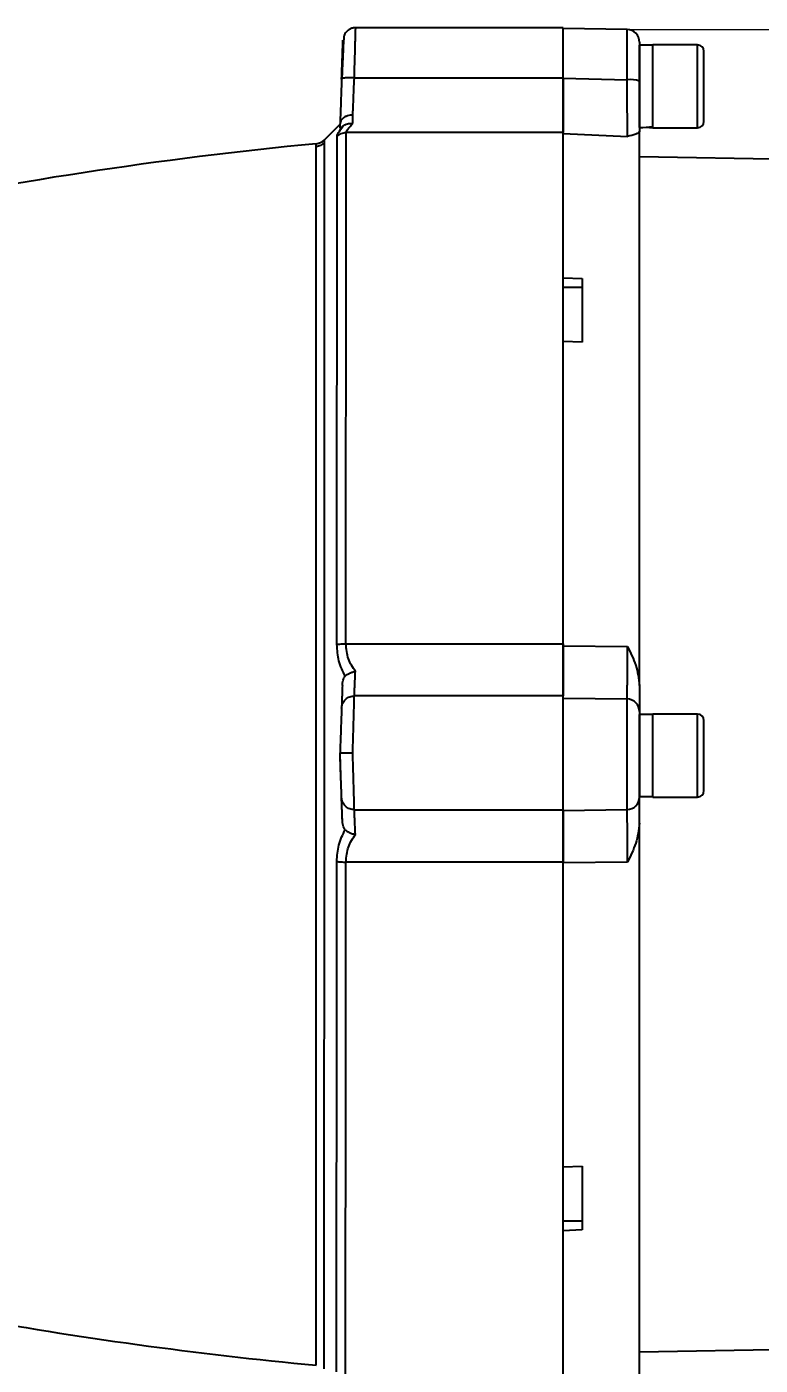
# Model space of a CAD drawing. Header units: millimetres. Extents: x 2085 to 4229, y 754 to 2271.
# Drawn here: x 3701.2 to 3816.3, y 1940.6 to 2150.6 of the extents above; entities that cross this region are included whole.
import ezdxf

# ---------------------------------------------------------------- set-up
doc = ezdxf.new("R2010")
doc.units = ezdxf.units.MM
doc.layers.add('AM_5', color=3, linetype='Continuous', lineweight=25)
doc.styles.add('SLDTEXTSTYLE1', font='txt.shx', dxfattribs={"width": 0.7, "bigfont": 'gbcbig.shx'})
doc.dimstyles.new('SLDDIMSTYLE12$0', dxfattribs={"dimtxt": 12, "dimasz": 10, "dimexe": 0, "dimexo": 0.0625, "dimgap": 0.875, "dimtad": 1, "dimdec": 1, "dimlfac": 1.8, "dimrnd": 1e-09, "dimzin": 12, "dimdsep": 46, "dimtxsty": 'SLDTEXTSTYLE1', "dimcen": 0.09, "dimdle": 8.16, "dimclrd": 3, "dimclre": 3, "dimadec": 0, "dimazin": 3, "dimtfac": 1, "dimtdec": 1, "dimtofl": 0, "dimtmove": 0, "dimatfit": 3, "dimfxl": 0, "dimfrac": 2, "dimtolj": 1, "dimlwd": 5, "dimlwe": 5, "dimarcsym": 0})

# ---------------------------------------------------------------- blocks, each defined once
blk = doc.blocks.new('*D59')
at = {"layer": 'AM_5', "color": 3, "lineweight": 5, "transparency": 16777216}
blk.add_line((3795.49, 2150.16), (3990.91, 2150.16), dxfattribs=at)
at = {"layer": 'AM_5', "color": 3, "linetype": 'Continuous', "lineweight": 5, "transparency": 16777216}
for p, q in [((3990.91, 2140.16), (3990.91, 1932.73)), ((3795.49, 1922.73), (3990.91, 1922.73))]:
    blk.add_line(p, q, dxfattribs=at)
at = {"layer": 'AM_5', "color": 3, "transparency": 16777216}
for points in [[(3989.24, 2140.16), (3992.57, 2140.16), (3990.91, 2150.16)], [(3989.24, 1932.73), (3992.57, 1932.73), (3990.91, 1922.73)]]:
    blk.add_solid(points, dxfattribs=at)
at = {"layer": 'Defpoints', "color": 0, "transparency": 16777216}
for p in [(3795.42, 2150.16), (3795.42, 1922.73), (3990.91, 1922.73)]:
    blk.add_point(p, dxfattribs=at)
at = {"layer": 'AM_5', "color": 0, "transparency": 16777216, "insert": (3984.03, 2036.45), "char_height": 12, "attachment_point": 5, "rotation": 90, "style": 'SLDTEXTSTYLE1'}
blk.add_mtext('\\A1;230', dxfattribs=at)

msp = doc.modelspace()

# ---------------------------------------------------------------- linework, layer by layer
at = {"color": 7, "linetype": 'Continuous', "lineweight": 25}
for p, q in [((3785.389, 2150.446), (3752.848, 2150.446)), ((3795.424, 2150.161), (3785.389, 2150.337)), ((3795.424, 2142.267), (3795.424, 2150.161)), ((3799.489, 2147.681), (3797.389, 2147.681)), ((3797.389, 2134.801), (3797.389, 2147.681)), ((3806.489, 2147.741), (3799.489, 2147.741)), ((3799.489, 2134.741), (3799.489, 2147.741)), ((3799.489, 2134.916), (3799.489, 2147.658)), ((3806.489, 2134.741), (3806.489, 2147.741)), ((3750.704, 2142.441), (3750.636, 2142.399)), ((3752.635, 2142.582), (3785.389, 2142.582)), ((3785.389, 2142.517), (3795.424, 2142.267)), ((3752.389, 2135.421), (3752.389, 2136.731)), ((3750.389, 2135.321), (3747.885, 2132.815)), ((3750.389, 2134.727), (3750.389, 2135.344)), ((3785.389, 2133.99), (3751.343, 2133.991)), ((3785.389, 2133.866), (3795.494, 2133.349)), ((3799.489, 2134.741), (3806.489, 2134.741)), ((3926.915, 2127.925), (3797.389, 2130.187)), ((3785.389, 2111.195), (3788.389, 2111.084)), ((3788.389, 2109.66), (3785.389, 2109.66)), ((3788.389, 2101.089), (3785.389, 2101.2)), ((3751.309, 2053.778), (3785.389, 2053.778)), ((3785.389, 2053.474), (3795.493, 2053.355)), ((3785.389, 2045.603), (3752.632, 2045.604)), ((3785.389, 2045.272), (3795.424, 2045.123)), ((3795.423, 2027.77), (3795.424, 2045.123)), ((3799.489, 2042.681), (3797.389, 2042.681)), ((3797.388, 2029.801), (3797.389, 2042.681)), ((3806.489, 2042.741), (3799.489, 2042.741)), ((3799.489, 2029.741), (3799.489, 2042.741)), ((3799.489, 2029.801), (3799.489, 2042.681)), ((3806.489, 2029.741), (3806.489, 2042.741)), ((3750.389, 2036.686), (3750.389, 2036.658)), ((3797.388, 2029.801), (3799.489, 2029.801)), ((3799.489, 2029.741), (3806.489, 2029.741)), ((3752.632, 2027.743), (3785.388, 2027.743)), ((3785.388, 2027.62), (3795.423, 2027.77)), ((3785.388, 2019.531), (3751.294, 2019.531)), ((3795.493, 2019.537), (3785.388, 2019.418)), ((3785.388, 1971.692), (3788.388, 1971.803)), ((3788.388, 1961.808), (3785.388, 1961.697)), ((3785.505, 1963.232), (3788.388, 1963.232)), ((3797.388, 1942.706), (3926.914, 1944.966))]:
    msp.add_line(p, q, dxfattribs=at)
for centre, radius, start, end in [((3795.389, 2148.162), 2, 359.99969, 88.99969), ((3806.489, 2146.741), 1, 359.99969, 89.99969), ((3795.905, 2136.938), 5.35, 73.89589, 95.15802), ((3806.489, 2135.741), 1, 269.99969, 359.99969), ((3809.499, 1478.352), 656.897, 95.489386, 101.924805), ((3746.469, 2134.227), 2, 275.4893, 315.06662), ((3795.393, 2043.128), 1.995, 0.12453, 89.12989), ((3806.489, 2041.741), 1, 359.99969, 89.99969), ((3806.489, 2030.741), 1, 269.99969, 359.99969), ((3795.393, 2029.765), 1.995, 270.86948, 359.87485), ((3808.211, 2594.595), 656.897, 259.692209, 264.621686)]:
    msp.add_arc(centre, radius, start, end, dxfattribs=at)
for centre, major_axis, ratio, start_param, end_param in [((3797.389, 2141.241), (11.154, 0), 0.5773503, 4.712389, 4.9017857), ((3799.489, 2141.241), (11.154, 0), 0.5773503, 4.6181163, 4.712389), ((3750.511, 2032.943), (-3.458, 99.039), 0.0000745, 4.6429335, 4.7499054)]:
    msp.add_ellipse(centre, major_axis=major_axis, ratio=ratio, start_param=start_param, end_param=end_param, dxfattribs=at)
for points, knots in [([(3752.927, 2150.444), (3752.739, 2150.436), (3752.349, 2150.42), (3751.792, 2150.177), (3751.306, 2149.782), (3751.109, 2149.417), (3751.011, 2149.235)], [0, 0, 0, 0, 0.23334994, 0.48489099, 0.74450802, 1, 1, 1, 1]), ([(3752.635, 2142.582), (3752.651, 2143.181), (3752.682, 2144.321), (3752.733, 2146.213), (3752.774, 2147.69), (3752.802, 2148.75), (3752.819, 2149.357), (3752.839, 2150.099), (3752.853, 2150.611), (3752.848, 2150.423), (3752.848, 2150.411)], [0, 0, 0, 0, 0.1406686, 0.2673929, 0.4783479, 0.5663563, 0.6529404, 0.7381007, 0.9838874, 1, 1, 1, 1]), ([(3785.389, 2142.582), (3785.389, 2143.644), (3785.389, 2145.77), (3785.389, 2148.339), (3785.389, 2150.107), (3785.389, 2150.331), (3785.389, 2150.443)], [0, 0, 0, 0, 0.2503661, 0.5007322, 0.7510982, 1, 1, 1, 1]), ([(3751.013, 2149.241), (3750.997, 2149.115), (3750.965, 2148.865), (3750.882, 2147.294), (3750.78, 2145.096), (3750.706, 2143.324), (3750.669, 2142.443)], [0, 0, 0, 0, 0.254696, 0.5062842, 0.7546307, 1, 1, 1, 1]), ([(3750.737, 2145.284), (3750.747, 2145.553), (3750.783, 2146.597), (3750.818, 2147.594), (3750.845, 2148.367), (3750.847, 2148.439), (3750.849, 2148.481)], [0, 0, 0, 0, 0.1366129, 0.5304212, 0.7239462, 1, 1, 1, 1]), ([(3807.489, 2141.241), (3807.489, 2141.933), (3807.489, 2142.997), (3807.489, 2144.277), (3807.489, 2145.159), (3807.489, 2145.868), (3807.489, 2146.554), (3807.489, 2146.667), (3807.489, 2146.741)], [0, 0, 0, 0, 0.2394568, 0.3683607, 0.5, 0.6316393, 0.7605432, 1, 1, 1, 1]), ([(3750.636, 2142.369), (3750.662, 2143.11), (3750.698, 2144.164), (3750.729, 2145.028), (3750.737, 2145.284)], [0, 0, 0, 0, 0.7030079, 1, 1, 1, 1]), ([(3750.636, 2142.399), (3750.618, 2141.878), (3750.582, 2140.862), (3750.532, 2139.44), (3750.464, 2137.493), (3750.421, 2136.248), (3750.39, 2135.361)], [0, 0, 0, 0, 0.1983107, 0.386023, 0.5632417, 1, 1, 1, 1]), ([(3752.635, 2142.582), (3752.384, 2142.587), (3751.998, 2142.595), (3751.534, 2142.58), (3751.213, 2142.558), (3750.958, 2142.527), (3750.755, 2142.489), (3750.721, 2142.457), (3750.704, 2142.441)], [0, 0, 0, 0, 0.2702959, 0.4157421, 0.5642569, 0.7127719, 0.8582187, 1, 1, 1, 1]), ([(3752.389, 2136.731), (3752.421, 2137.48), (3752.472, 2138.677), (3752.557, 2140.731), (3752.608, 2141.944), (3752.635, 2142.582)], [0, 0, 0, 0, 0.442556, 0.7070771, 1, 1, 1, 1]), ([(3785.389, 2133.866), (3785.389, 2134.147), (3785.389, 2134.709), (3785.389, 2136.727), (3785.389, 2139.376), (3785.389, 2141.469), (3785.389, 2142.517)], [0, 0, 0, 0, 0.25004665, 0.49944856, 0.74939592, 1, 1, 1, 1]), ([(3795.494, 2133.349), (3795.493, 2133.624), (3795.492, 2133.994), (3795.487, 2134.949), (3795.483, 2135.628), (3795.477, 2136.443), (3795.467, 2137.461), (3795.454, 2138.773), (3795.441, 2140.402), (3795.43, 2141.626), (3795.424, 2142.267)], [0, 0, 0, 0, 0.2442896, 0.3290361, 0.4144898, 0.500125, 0.5979924, 0.7157703, 0.8510724, 1, 1, 1, 1]), ([(3797.389, 2142.078), (3797.389, 2141.319), (3797.389, 2139.804), (3797.389, 2137.675), (3797.389, 2135.718), (3797.389, 2134.654), (3797.389, 2134.12)], [0, 0, 0, 0, 0.2507669, 0.5000113, 0.749245, 1, 1, 1, 1]), ([(3807.489, 2135.741), (3807.489, 2135.814), (3807.489, 2135.927), (3807.489, 2136.613), (3807.489, 2137.323), (3807.489, 2138.204), (3807.489, 2139.485), (3807.489, 2140.549), (3807.489, 2141.241)], [0, 0, 0, 0, 0.2394568, 0.3683607, 0.5, 0.6316393, 0.7605432, 1, 1, 1, 1]), ([(3752.389, 2136.731), (3752.244, 2136.727), (3751.957, 2136.717), (3751.53, 2136.615), (3751.145, 2136.451), (3750.831, 2136.232), (3750.598, 2135.98), (3750.433, 2135.689), (3750.404, 2135.474), (3750.39, 2135.361)], [0, 0, 0, 0, 0.14037969, 0.27934696, 0.43421745, 0.57550646, 0.70514845, 0.84665009, 1, 1, 1, 1]), ([(3749.928, 2133.413), (3749.969, 2133.575), (3750.054, 2133.916), (3750.576, 2134.616), (3750.85, 2134.981)], [0, 0, 0, 0, 0.4772622, 1, 1, 1, 1]), ([(3749.928, 2133.413), (3750.026, 2133.499), (3750.222, 2133.672), (3750.575, 2133.852), (3750.953, 2133.969), (3751.214, 2133.984), (3751.343, 2133.991)], [0, 0, 0, 0, 0.249112, 0.5020683, 0.7539601, 1, 1, 1, 1]), ([(3750.85, 2134.981), (3750.794, 2134.933), (3750.662, 2134.818), (3750.497, 2134.705), (3750.403, 2134.676), (3750.393, 2134.712), (3750.389, 2134.727)], [0, 0, 0, 0, 0.1458908, 0.3468199, 0.7287309, 1, 1, 1, 1]), ([(3750.85, 2134.981), (3750.947, 2135.058), (3751.147, 2135.215), (3751.51, 2135.358), (3751.928, 2135.444), (3752.223, 2135.429), (3752.389, 2135.421)], [0, 0, 0, 0, 0.23953147, 0.4944886, 0.71426187, 1, 1, 1, 1]), ([(3751.309, 2053.778), (3751.31, 2056.735), (3751.312, 2062.583), (3751.316, 2071.008), (3751.319, 2078.988), (3751.323, 2087.267), (3751.326, 2095.63), (3751.33, 2103.803), (3751.333, 2110.968), (3751.335, 2117.128), (3751.338, 2122.301), (3751.34, 2126.531), (3751.341, 2129.849), (3751.342, 2132.382), (3751.343, 2133.462), (3751.343, 2133.991)], [0, 0, 0, 0, 0.07474512, 0.1478589, 0.21934128, 0.28919219, 0.37976848, 0.46744598, 0.55222439, 0.63410347, 0.71308294, 0.78916257, 0.86234211, 0.93262132, 1, 1, 1, 1]), ([(3751.343, 2133.991), (3751.396, 2134.147), (3751.503, 2134.463), (3752.092, 2135.1), (3752.389, 2135.421)], [0, 0, 0, 0, 0.4963659, 1, 1, 1, 1]), ([(3785.389, 2121.334), (3785.389, 2121.421), (3785.389, 2123.138), (3785.389, 2125.853), (3785.389, 2129.363), (3785.389, 2132.099), (3785.389, 2133.277), (3785.389, 2133.866)], [0, 0, 0, 0, 0.0131672, 0.2598754, 0.5065836, 0.7532918, 1, 1, 1, 1]), ([(3797.389, 2134.12), (3797.243, 2134), (3796.951, 2133.759), (3795.981, 2133.486), (3795.494, 2133.349)], [0, 0, 0, 0, 0.4975573, 1, 1, 1, 1]), ([(3746.64, 1940.59), (3746.64, 1940.679), (3746.64, 1940.86), (3746.64, 1942.206), (3746.641, 1944.372), (3746.641, 1947.453), (3746.641, 1951.437), (3746.642, 1955.145), (3746.642, 1957.989), (3746.642, 1959.621), (3746.642, 1961.324), (3746.642, 1963.098), (3746.643, 1964.943), (3746.643, 1966.857), (3746.643, 1969.743), (3746.644, 1973.917), (3746.644, 1979.782), (3746.645, 1986.646), (3746.646, 1993.591), (3746.647, 2000.364), (3746.647, 2006.734), (3746.648, 2013.584), (3746.649, 2020.896), (3746.649, 2028.642), (3746.65, 2036.657), (3746.651, 2044.662), (3746.652, 2052.377), (3746.652, 2059.662), (3746.653, 2066.488), (3746.654, 2072.84), (3746.654, 2078.925), (3746.655, 2084.696), (3746.656, 2090.109), (3746.656, 2093.968), (3746.656, 2096.523), (3746.657, 2097.969), (3746.657, 2099.355), (3746.657, 2100.683), (3746.657, 2101.954), (3746.657, 2103.17), (3746.658, 2106.287), (3746.658, 2111.011), (3746.659, 2116.736), (3746.659, 2121.58), (3746.66, 2125.525), (3746.66, 2128.571), (3746.66, 2130.702), (3746.66, 2132.012), (3746.661, 2132.162), (3746.661, 2132.236)], [0, 0, 0, 0, 0.0296529, 0.0597596, 0.0903203, 0.121335, 0.1528036, 0.1847262, 0.1939339, 0.2031788, 0.2124607, 0.2217798, 0.231136, 0.2405293, 0.2499597, 0.2723294, 0.297237, 0.3246821, 0.3546643, 0.3760668, 0.3985975, 0.4222564, 0.4470433, 0.4729582, 0.5000012, 0.5269362, 0.5527631, 0.5774817, 0.6010919, 0.6235936, 0.6449867, 0.6676297, 0.6888821, 0.7087436, 0.7151195, 0.7213375, 0.7273978, 0.7333003, 0.739045, 0.7446319, 0.750061, 0.7827354, 0.8150007, 0.8468569, 0.878304, 0.9093419, 0.9399706, 0.97019, 1, 1, 1, 1]), ([(3747.891, 2132.37), (3747.712, 2132.219), (3747.353, 2131.917), (3746.891, 2131.831), (3746.66, 2131.788)], [0, 0, 0, 0, 0.49992892, 1, 1, 1, 1]), ([(3747.885, 2132.36), (3747.885, 2131.971), (3747.885, 2131.191), (3747.885, 2128.863), (3747.884, 2125.706), (3747.884, 2121.672), (3747.883, 2116.822), (3747.883, 2111.197), (3747.882, 2104.853), (3747.882, 2097.85), (3747.881, 2090.255), (3747.88, 2082.143), (3747.879, 2073.59), (3747.878, 2064.68), (3747.878, 2055.497), (3747.877, 2046.131), (3747.876, 2036.671), (3747.875, 2027.209), (3747.874, 2017.835), (3747.873, 2008.641), (3747.872, 1999.713), (3747.871, 1991.139), (3747.87, 1983), (3747.87, 1975.376), (3747.869, 1968.339), (3747.868, 1961.957), (3747.868, 1956.292), (3747.867, 1951.397), (3747.867, 1947.322), (3747.867, 1944.1), (3747.867, 1941.784), (3747.866, 1940.312), (3747.866, 1940.113), (3747.866, 1940.013)], [0, 0, 0, 0, 0.03199971, 0.06426639, 0.09653306, 0.12879974, 0.16106642, 0.19333309, 0.22559977, 0.25786645, 0.29013312, 0.3223998, 0.35466647, 0.38693315, 0.41919983, 0.4514665, 0.48373318, 0.51599986, 0.54826653, 0.58053321, 0.61279988, 0.64506656, 0.67733324, 0.70959991, 0.74186659, 0.77413327, 0.80639994, 0.83866662, 0.87093329, 0.90319997, 0.93546665, 0.96773332, 1, 1, 1, 1]), ([(3747.885, 2132.805), (3747.885, 2132.81), (3747.885, 2132.814), (3747.885, 2132.363), (3747.885, 2132.36)], [0, 0, 0, 0, 0.9916131, 1, 1, 1, 1]), ([(3749.894, 2053.676), (3749.895, 2056.412), (3749.897, 2061.787), (3749.901, 2069.501), (3749.904, 2076.733), (3749.907, 2083.454), (3749.909, 2089.656), (3749.912, 2096.214), (3749.915, 2102.872), (3749.918, 2109.342), (3749.921, 2114.781), (3749.923, 2119.28), (3749.925, 2122.94), (3749.927, 2125.864), (3749.928, 2128.157), (3749.929, 2130.075), (3749.929, 2131.577), (3749.929, 2132.689), (3749.928, 2133.195), (3749.928, 2133.413)], [0, 0, 0, 0, 0.069544, 0.1366662, 0.2013664, 0.2636441, 0.3234991, 0.380931, 0.462516, 0.5386511, 0.6093347, 0.6745656, 0.7343428, 0.7886652, 0.8375319, 0.880942, 0.9303299, 0.9700165, 1, 1, 1, 1]), ([(3785.389, 2111.195), (3785.389, 2113.141), (3785.389, 2115.183), (3785.389, 2116.883), (3785.389, 2116.964)], [0, 0, 0, 0, 0.9524087, 1, 1, 1, 1]), ([(3785.389, 2101.2), (3785.389, 2102.433), (3785.389, 2105.418), (3785.389, 2108.091), (3785.389, 2109.66)], [0, 0, 0, 0, 0.4130428, 1, 1, 1, 1]), ([(3749.894, 2053.676), (3749.991, 2053.691), (3750.186, 2053.722), (3750.538, 2053.754), (3750.917, 2053.775), (3751.179, 2053.777), (3751.309, 2053.778)], [0, 0, 0, 0, 0.2475722, 0.5, 0.7524278, 1, 1, 1, 1]), ([(3752.795, 2049.459), (3752.377, 2050.081), (3751.552, 2051.313), (3751.389, 2052.962), (3751.309, 2053.778)], [0, 0, 0, 0, 0.5050283, 1, 1, 1, 1]), ([(3751.199, 2048.714), (3750.82, 2049.474), (3750.084, 2050.949), (3749.956, 2052.785), (3749.894, 2053.676)], [0, 0, 0, 0, 0.5146876, 1, 1, 1, 1]), ([(3785.389, 2045.272), (3785.389, 2045.498), (3785.389, 2045.951), (3785.389, 2047.829), (3785.389, 2050.374), (3785.389, 2052.44), (3785.389, 2053.474)], [0, 0, 0, 0, 0.2500652, 0.4994456, 0.7493864, 1, 1, 1, 1]), ([(3795.424, 2045.123), (3795.429, 2045.219), (3795.441, 2045.404), (3795.453, 2046.006), (3795.463, 2046.621), (3795.471, 2047.163), (3795.482, 2048.258), (3795.491, 2050.217), (3795.493, 2052.323), (3795.493, 2053.355)], [0, 0, 0, 0, 0.1490589, 0.284486, 0.365253, 0.4374072, 0.5004523, 0.7554674, 1, 1, 1, 1]), ([(3795.493, 2053.355), (3795.981, 2052.383), (3796.95, 2050.45), (3797.243, 2048.304), (3797.389, 2047.236)], [0, 0, 0, 0, 0.5024427, 1, 1, 1, 1]), ([(3750.759, 2047.255), (3750.78, 2047.525), (3750.811, 2047.929), (3750.974, 2048.406), (3751.105, 2048.62), (3751.184, 2048.7), (3751.199, 2048.714)], [0, 0, 0, 0, 0.5019977, 0.7519527, 0.9535485, 1, 1, 1, 1]), ([(3751.199, 2048.714), (3751.297, 2048.798), (3751.499, 2048.97), (3751.891, 2049.185), (3752.33, 2049.359), (3752.639, 2049.425), (3752.795, 2049.459)], [0, 0, 0, 0, 0.2386671, 0.4926942, 0.7442037, 1, 1, 1, 1]), ([(3752.632, 2045.604), (3752.637, 2045.714), (3752.647, 2045.938), (3752.681, 2046.74), (3752.729, 2047.882), (3752.772, 2048.927), (3752.795, 2049.459)], [0, 0, 0, 0, 0.2356127, 0.4808109, 0.7356041, 1, 1, 1, 1]), ([(3750.759, 2047.255), (3750.743, 2046.803), (3750.711, 2045.897), (3750.674, 2044.851), (3750.646, 2044.046), (3750.638, 2043.807), (3750.634, 2043.688)], [0, 0, 0, 0, 0.2423696, 0.4853152, 0.7431963, 1, 1, 1, 1]), ([(3750.634, 2043.688), (3750.669, 2043.932), (3750.742, 2044.439), (3751.21, 2045.083), (3751.875, 2045.523), (3752.386, 2045.578), (3752.632, 2045.604)], [0, 0, 0, 0, 0.2409388, 0.5005407, 0.7598409, 1, 1, 1, 1]), ([(3752.39, 2036.69), (3752.41, 2037.436), (3752.444, 2038.69), (3752.5, 2040.743), (3752.558, 2042.893), (3752.612, 2044.884), (3752.626, 2045.369), (3752.632, 2045.604)], [0, 0, 0, 0, 0.1721657, 0.2895759, 0.5005369, 0.7581236, 1, 1, 1, 1]), ([(3785.389, 2032.196), (3785.389, 2032.622), (3785.389, 2033.949), (3785.389, 2036.71), (3785.389, 2039.941), (3785.389, 2042.76), (3785.389, 2044.865), (3785.389, 2045.357), (3785.389, 2045.603)], [0, 0, 0, 0, 0.0861586, 0.2689269, 0.4516951, 0.6344634, 0.8172317, 1, 1, 1, 1]), ([(3797.389, 2047.236), (3797.389, 2046.683), (3797.389, 2045.581), (3797.389, 2044.362), (3797.389, 2043.475), (3797.389, 2043.247), (3797.389, 2043.132)], [0, 0, 0, 0, 0.250755, 0.4999887, 0.7492331, 1, 1, 1, 1]), ([(3750.634, 2043.688), (3750.627, 2043.495), (3750.613, 2043.109), (3750.555, 2041.449), (3750.478, 2039.238), (3750.418, 2037.537), (3750.389, 2036.686)], [0, 0, 0, 0, 0.2501088, 0.5000493, 0.7500207, 1, 1, 1, 1]), ([(3807.489, 2030.741), (3807.489, 2030.814), (3807.489, 2030.927), (3807.489, 2031.613), (3807.489, 2032.323), (3807.489, 2033.204), (3807.489, 2034.485), (3807.489, 2036.241), (3807.489, 2037.997), (3807.489, 2039.277), (3807.489, 2040.159), (3807.489, 2040.868), (3807.489, 2041.554), (3807.489, 2041.667), (3807.489, 2041.741)], [0, 0, 0, 0, 0.1197284, 0.1841803, 0.25, 0.3158197, 0.3802716, 0.5, 0.6197284, 0.6841803, 0.75, 0.8158197, 0.8802716, 1, 1, 1, 1]), ([(3750.389, 2036.686), (3750.408, 2036.686), (3750.441, 2036.687), (3750.659, 2036.688), (3750.928, 2036.689), (3751.273, 2036.689), (3751.753, 2036.688), (3752.14, 2036.689), (3752.39, 2036.69)], [0, 0, 0, 0, 0.2060336, 0.3367467, 0.4847907, 0.6326865, 0.7619928, 1, 1, 1, 1]), ([(3750.634, 2029.657), (3750.627, 2029.856), (3750.613, 2030.253), (3750.555, 2031.926), (3750.477, 2034.141), (3750.418, 2035.837), (3750.389, 2036.686)], [0, 0, 0, 0, 0.2517027, 0.5016332, 0.7507978, 1, 1, 1, 1]), ([(3752.632, 2027.743), (3752.626, 2027.983), (3752.612, 2028.48), (3752.558, 2030.49), (3752.5, 2032.648), (3752.444, 2034.696), (3752.41, 2035.947), (3752.39, 2036.69)], [0, 0, 0, 0, 0.2427621, 0.5013465, 0.7114494, 0.8284362, 1, 1, 1, 1]), ([(3752.632, 2027.743), (3752.386, 2027.769), (3751.875, 2027.823), (3751.21, 2028.263), (3750.742, 2028.907), (3750.669, 2029.413), (3750.634, 2029.657)], [0, 0, 0, 0, 0.2401596, 0.4994595, 0.7590609, 1, 1, 1, 1]), ([(3750.758, 2026.07), (3750.742, 2026.532), (3750.71, 2027.457), (3750.673, 2028.505), (3750.646, 2029.299), (3750.638, 2029.538), (3750.634, 2029.657)], [0, 0, 0, 0, 0.2474466, 0.4951672, 0.7474842, 1, 1, 1, 1]), ([(3797.388, 2025.657), (3797.388, 2026.209), (3797.388, 2027.311), (3797.388, 2028.53), (3797.388, 2029.417), (3797.388, 2029.646), (3797.388, 2029.76)], [0, 0, 0, 0, 0.250755, 0.4999887, 0.7492331, 1, 1, 1, 1]), ([(3752.794, 2023.871), (3752.772, 2024.403), (3752.728, 2025.449), (3752.681, 2026.594), (3752.647, 2027.401), (3752.637, 2027.631), (3752.632, 2027.743)], [0, 0, 0, 0, 0.26432, 0.5190878, 0.7643113, 1, 1, 1, 1]), ([(3785.388, 2019.418), (3785.388, 2020.45), (3785.388, 2022.512), (3785.388, 2025.056), (3785.388, 2026.938), (3785.388, 2027.393), (3785.388, 2027.62)], [0, 0, 0, 0, 0.2500466, 0.4994486, 0.7493959, 1, 1, 1, 1]), ([(3795.493, 2019.537), (3795.493, 2020.571), (3795.492, 2021.964), (3795.486, 2023.499), (3795.482, 2024.379), (3795.477, 2025.218), (3795.467, 2026.044), (3795.454, 2026.826), (3795.44, 2027.488), (3795.429, 2027.673), (3795.423, 2027.77)], [0, 0, 0, 0, 0.2442896, 0.329036, 0.4144898, 0.500125, 0.5979924, 0.7157703, 0.8510724, 1, 1, 1, 1]), ([(3749.879, 2019.632), (3749.939, 2020.501), (3750.065, 2022.346), (3750.805, 2023.831), (3751.197, 2024.617)], [0, 0, 0, 0, 0.4710631, 1, 1, 1, 1]), ([(3751.197, 2024.617), (3751.134, 2024.693), (3750.986, 2024.873), (3750.814, 2025.382), (3750.78, 2025.802), (3750.758, 2026.07)], [0, 0, 0, 0, 0.2096697, 0.4969081, 1, 1, 1, 1]), ([(3751.197, 2024.617), (3751.286, 2024.54), (3751.47, 2024.382), (3751.808, 2024.189), (3752.248, 2023.994), (3752.583, 2023.919), (3752.794, 2023.871)], [0, 0, 0, 0, 0.2180112, 0.4512605, 0.6551007, 1, 1, 1, 1]), ([(3797.388, 2025.657), (3797.243, 2024.589), (3796.95, 2022.442), (3795.98, 2020.509), (3795.493, 2019.537)], [0, 0, 0, 0, 0.4975573, 1, 1, 1, 1]), ([(3751.294, 2019.531), (3751.376, 2020.351), (3751.541, 2022.008), (3752.374, 2023.246), (3752.794, 2023.871)], [0, 0, 0, 0, 0.4949431, 1, 1, 1, 1]), ([(3749.845, 1939.553), (3749.845, 1940.094), (3749.845, 1941.198), (3749.846, 1943.772), (3749.848, 1947.13), (3749.85, 1951.394), (3749.852, 1956.593), (3749.855, 1962.767), (3749.858, 1969.931), (3749.861, 1978.083), (3749.865, 1986.41), (3749.868, 1994.639), (3749.872, 2002.559), (3749.875, 2010.913), (3749.878, 2016.705), (3749.879, 2019.632)], [0, 0, 0, 0, 0.0678553, 0.1385233, 0.2120041, 0.2882979, 0.3674046, 0.4493245, 0.5340576, 0.6216041, 0.7119641, 0.781597, 0.8528139, 0.9256148, 1, 1, 1, 1]), ([(3749.879, 2019.632), (3749.977, 2019.617), (3750.174, 2019.587), (3750.527, 2019.556), (3750.905, 2019.535), (3751.165, 2019.533), (3751.294, 2019.531)], [0, 0, 0, 0, 0.2497399, 0.5029105, 0.7545831, 1, 1, 1, 1]), ([(3751.26, 1938.975), (3751.26, 1939.515), (3751.26, 1940.618), (3751.262, 1943.185), (3751.263, 1946.537), (3751.265, 1950.8), (3751.267, 1956.006), (3751.27, 1962.198), (3751.273, 1969.394), (3751.276, 1977.596), (3751.28, 1985.984), (3751.283, 1994.282), (3751.287, 2002.278), (3751.29, 2010.717), (3751.293, 2016.572), (3751.294, 2019.531)], [0, 0, 0, 0, 0.06735202, 0.13760942, 0.210772, 0.28683951, 0.36581171, 0.44768837, 0.53246921, 0.62015397, 0.71074238, 0.78060555, 0.85210293, 0.92523443, 1, 1, 1, 1]), ([(3785.388, 1963.232), (3785.388, 1964.801), (3785.388, 1967.474), (3785.388, 1970.459), (3785.388, 1971.692)], [0, 0, 0, 0, 0.5869572, 1, 1, 1, 1])]:
    msp.add_open_spline(points, degree=3, knots=knots, dxfattribs=at)
for points in [[(3785.389, 2142.517), (3785.389, 2143.571), (3785.389, 2145.678), (3785.389, 2148.232), (3785.389, 2149.996), (3785.389, 2150.223), (3785.389, 2150.337)], [(3797.389, 2148.162), (3797.389, 2148.073), (3797.389, 2147.895), (3797.389, 2146.515), (3797.389, 2144.524), (3797.389, 2142.893), (3797.389, 2142.078)], [(3785.389, 2142.582), (3785.389, 2141.541), (3785.389, 2139.46), (3785.389, 2136.83), (3785.389, 2134.824), (3785.389, 2134.268), (3785.389, 2133.99)], [(3785.389, 2053.778), (3785.389, 2057.072), (3785.389, 2063.661), (3785.389, 2073.213), (3785.389, 2082.397), (3785.389, 2091.1), (3785.389, 2099.236), (3785.389, 2106.721), (3785.389, 2113.476), (3785.389, 2119.431), (3785.389, 2124.529), (3785.389, 2128.694), (3785.389, 2131.974), (3785.389, 2133.318), (3785.389, 2133.99)], [(3797.389, 2047.236), (3797.389, 2050.887), (3797.389, 2058.191), (3797.389, 2068.834), (3797.389, 2079.077), (3797.389, 2088.777), (3797.389, 2097.817), (3797.389, 2106.079), (3797.389, 2113.46), (3797.389, 2119.865), (3797.389, 2125.22), (3797.389, 2129.428), (3797.389, 2132.548), (3797.389, 2133.596), (3797.389, 2134.12)], [(3788.389, 2111.084), (3788.389, 2109.508), (3788.389, 2106.355), (3788.389, 2102.844), (3788.389, 2101.089)], [(3785.389, 2053.474), (3785.389, 2056.388), (3785.389, 2062.216), (3785.389, 2070.71), (3785.389, 2078.939), (3785.389, 2086.81), (3785.389, 2094.311), (3785.389, 2098.904), (3785.389, 2101.2)], [(3785.389, 2053.778), (3785.389, 2052.75), (3785.389, 2050.695), (3785.389, 2048.161), (3785.389, 2046.283), (3785.389, 2045.83), (3785.389, 2045.603)], [(3785.389, 2036.446), (3785.389, 2037.517), (3785.389, 2039.657), (3785.389, 2042.519), (3785.389, 2043.719), (3785.389, 2044.319)], [(3797.389, 2043.132), (3797.389, 2042.965), (3797.389, 2042.632), (3797.389, 2041.058), (3797.389, 2038.927), (3797.389, 2036.446), (3797.389, 2033.965), (3797.388, 2031.834), (3797.388, 2030.26), (3797.388, 2029.927), (3797.388, 2029.76)], [(3785.388, 2027.62), (3785.388, 2027.863), (3785.388, 2028.347), (3785.389, 2030.434), (3785.389, 2033.22), (3785.389, 2035.371), (3785.389, 2036.446)], [(3785.388, 2027.743), (3785.388, 2027.512), (3785.388, 2027.049), (3785.388, 2025.16), (3785.388, 2022.618), (3785.388, 2020.56), (3785.388, 2019.531)], [(3797.388, 1938.772), (3797.388, 1939.297), (3797.388, 1940.345), (3797.388, 1943.464), (3797.388, 1947.672), (3797.388, 1953.028), (3797.388, 1959.432), (3797.388, 1966.814), (3797.388, 1975.076), (3797.388, 1984.115), (3797.388, 1993.816), (3797.388, 2004.059), (3797.388, 2014.702), (3797.388, 2022.005), (3797.388, 2025.657)], [(3785.388, 1938.975), (3785.388, 1939.662), (3785.388, 1941.034), (3785.388, 1944.355), (3785.388, 1948.559), (3785.388, 1953.694), (3785.388, 1959.684), (3785.388, 1966.471), (3785.388, 1973.985), (3785.388, 1982.147), (3785.388, 1990.872), (3785.388, 2000.073), (3785.388, 2009.64), (3785.388, 2016.234), (3785.388, 2019.531)], [(3785.388, 1971.692), (3785.388, 1973.989), (3785.388, 1978.582), (3785.388, 1986.082), (3785.388, 1993.953), (3785.388, 2002.182), (3785.388, 2010.677), (3785.388, 2016.504), (3785.388, 2019.418)], [(3788.388, 1971.803), (3788.388, 1970.048), (3788.388, 1966.537), (3788.388, 1963.385), (3788.388, 1961.808)], [(3785.388, 1939.027), (3785.388, 1939.614), (3785.388, 1940.79), (3785.388, 1943.543), (3785.388, 1946.99), (3785.388, 1951.19), (3785.388, 1956.035), (3785.388, 1959.81), (3785.388, 1961.697)]]:
    msp.add_open_spline(points, degree=3, dxfattribs=at)

# ---------------------------------------------------------------- dimensions: what is measured, and where the dimension line sits
at = {"layer": 'AM_5'}
dim = msp.add_linear_dim(base=(3990.906, 1922.731), p1=(3795.424, 2150.161), p2=(3795.423, 1922.731), angle=90, text='230', dimstyle='SLDDIMSTYLE12$0', override={"dimlfac": 1, "dimpost": ''}, dxfattribs=at)
dim.commit()
dim.dimension.update_dxf_attribs({"geometry": '*D59', "text_midpoint": (3984.031, 2036.446)})

doc.saveas('drawing.dxf')
